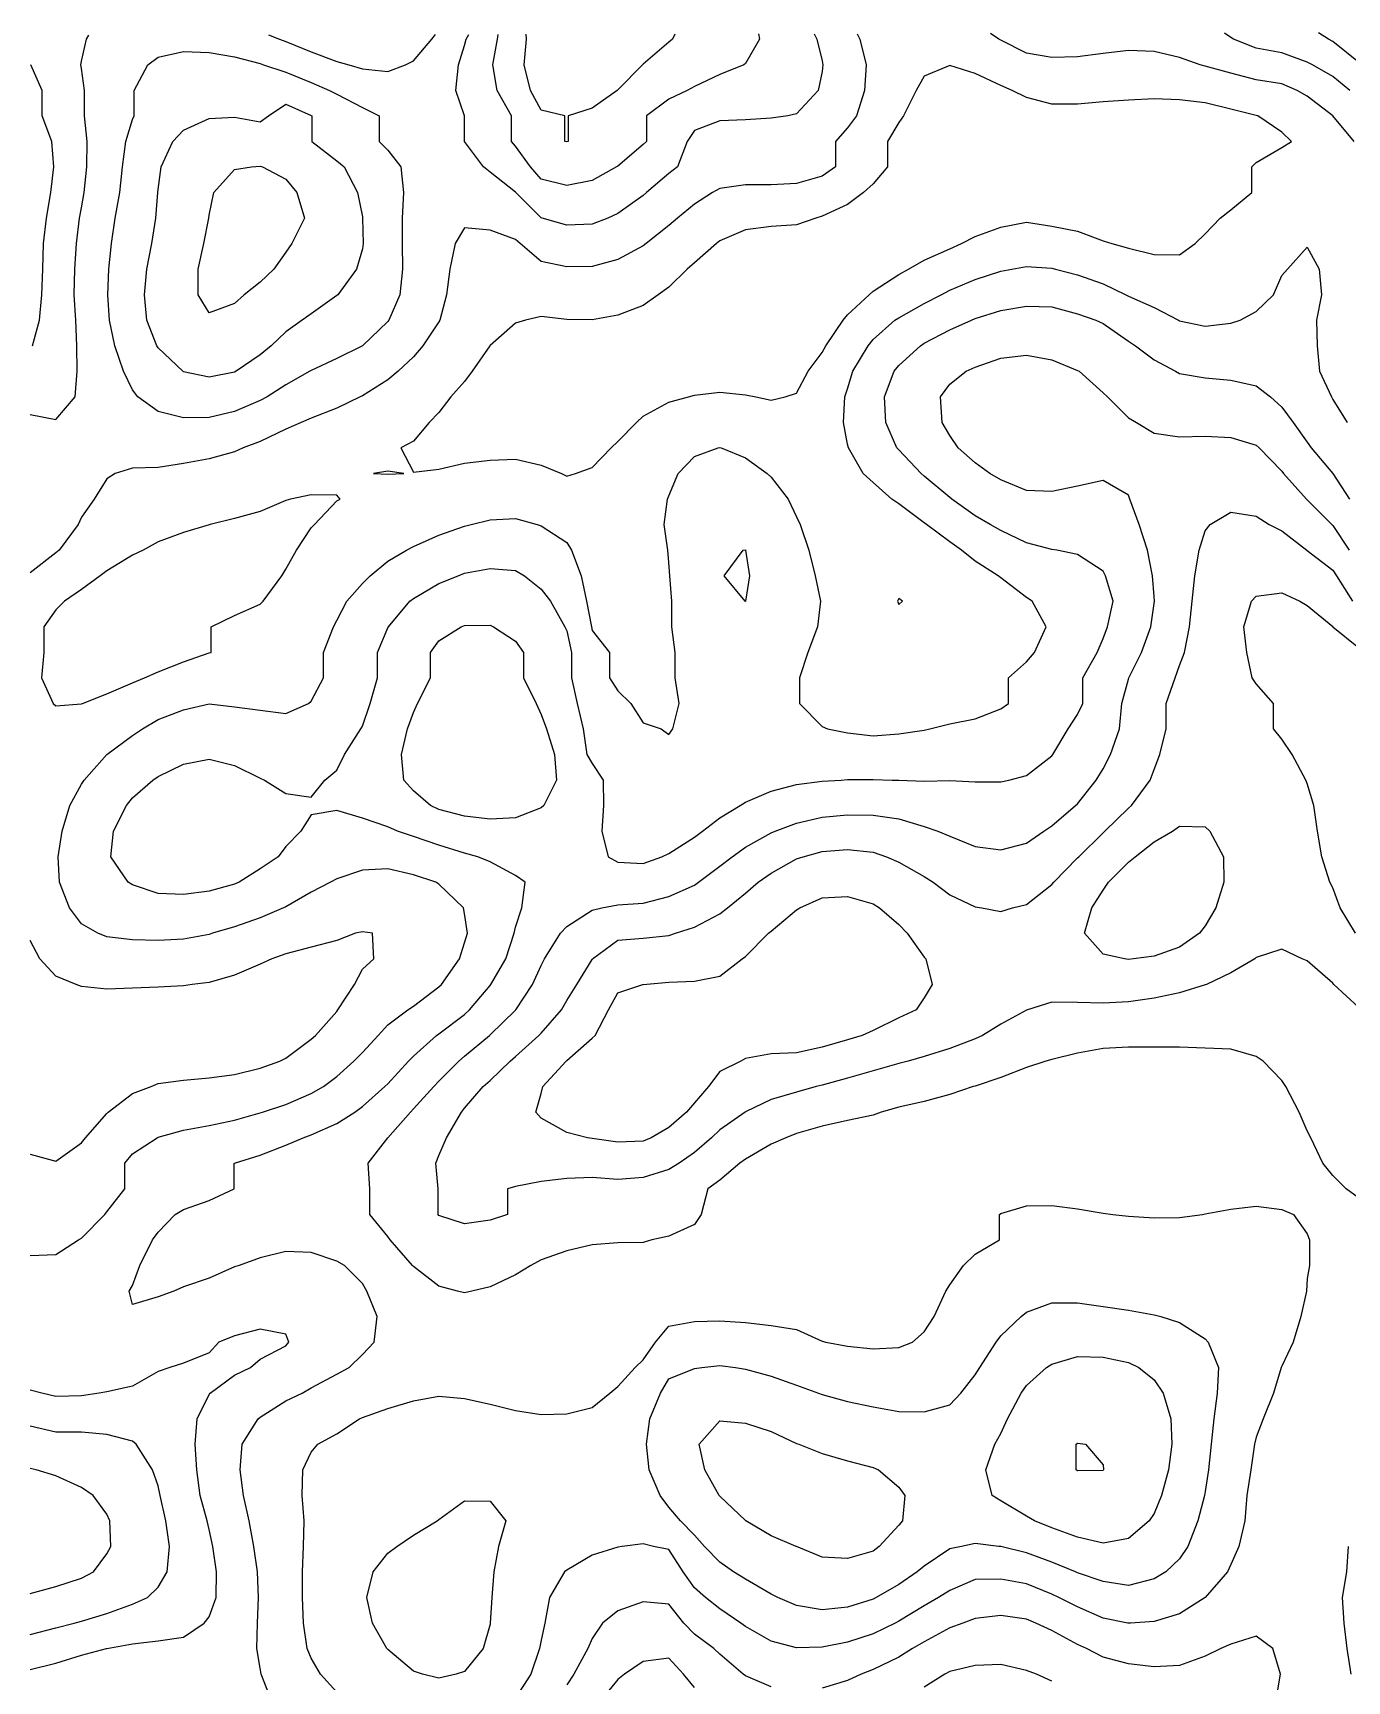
# Model space of a CAD drawing. Header units: inches. Extents: x 450896 to 463247, y 7386701 to 7399440.
# Drawn here: x 452542 to 454049, y 7397535 to 7399425 of the extents above; entities that cross this region are included whole.
import ezdxf

# ---------------------------------------------------------------- set-up
doc = ezdxf.new("R2010")
doc.units = ezdxf.units.IN
doc.header["$MEASUREMENT"] = 0

msp = doc.modelspace()

# ---------------------------------------------------------------- linework, layer by layer
for points, elevation in [([(453487.5, 7399423.7), (453490.4, 7399417.4), (453497.8, 7399388.1), (453495.7, 7399358.8), (453486.5, 7399329.5), (453476.4, 7399315.9), (453462.5, 7399300.3), (453462.5, 7399271), (453447.1, 7399260.3), (453417.9, 7399252.1), (453388.6, 7399250.6), (453359.3, 7399250.3), (453330, 7399246.4), (453321.4, 7399241.7), (453300.7, 7399228.3), (453281.5, 7399212.4), (453271.4, 7399203.9), (453245.5, 7399183.1), (453242.1, 7399180.5), (453212.8, 7399164.7), (453183.6, 7399156.7), (453154.3, 7399156.3), (453125, 7399162.7), (453100.9, 7399183.1), (453095.7, 7399187.9), (453066.4, 7399198.4), (453037.1, 7399201.2), (453026.6, 7399183.1), (453020.4, 7399153.8), (453016.5, 7399124.5), (453009, 7399095.2), (453007.8, 7399093.4), (452989.5, 7399066), (452978.5, 7399053.4), (452960.9, 7399036.7), (452949.3, 7399026.8), (452920, 7399008.5), (452917.5, 7399007.4), (452890.7, 7398994.6), (452861.4, 7398983), (452850, 7398978.1), (452832.1, 7398970.2), (452802.8, 7398956.4), (452783.3, 7398948.8), (452773.5, 7398944.5), (452744.2, 7398936.5), (452715, 7398930.9), (452685.7, 7398926.6), (452656.4, 7398925.5), (452636.7, 7398919.5), (452627.1, 7398913.5), (452612.4, 7398890.2), (452597.8, 7398869.4), (452594.2, 7398861), (452572.3, 7398831.7), (452568.5, 7398828.6), (452539.2, 7398805.5)], 780), ([(452539.2, 7398987.2), (452568.5, 7398981.4), (452590.6, 7399007.4), (452593, 7399036.7), (452592.5, 7399066), (452591.4, 7399095.2), (452589.4, 7399124.5), (452590.2, 7399153.8), (452592.2, 7399183.1), (452595.8, 7399212.4), (452597.8, 7399224.2), (452600.9, 7399241.7), (452604.1, 7399271), (452604.6, 7399300.3), (452601.5, 7399329.5), (452601.5, 7399358.8), (452597.8, 7399383.9), (452597.1, 7399388.1), (452597.8, 7399392.2), (452603.5, 7399417.4), (452606.3, 7399422.2)], 780), ([(452812.3, 7399422.6), (452824.8, 7399417.4), (452832.1, 7399414.8), (452861.4, 7399402.9), (452890.7, 7399391.8), (452904.5, 7399388.1), (452920, 7399383.6), (452949.3, 7399380.4), (452969.4, 7399388.1), (452978.5, 7399392.7), (452999.8, 7399417.4), (453003.8, 7399422.9)], 780), ([(453201.3, 7399212.4), (453183.6, 7399205.2), (453154.3, 7399204.4), (453126.1, 7399212.4), (453125, 7399212.7), (453095.9, 7399241.7), (453095.7, 7399241.9), (453066.4, 7399265.1), (453058.9, 7399271), (453037.1, 7399300.2), (453037.1, 7399300.3), (453037.1, 7399329.5), (453027.3, 7399358.8), (453030.1, 7399388.1), (453037.1, 7399410.1), (453039, 7399417.4), (453042, 7399423)], 800), ([(453211.5, 7399271), (453183.6, 7399255.4), (453154.3, 7399249.9), (453125, 7399256.8), (453112.7, 7399271), (453095.7, 7399295), (453090.9, 7399300.3), (453090.9, 7399329.5), (453074.7, 7399358.8), (453069.6, 7399388.1), (453075, 7399417.4), (453075.9, 7399423)], 820), ([(453155.9, 7399300.3), (453154.3, 7399299.8), (453152, 7399300.3), (453152, 7399329.5), (453125, 7399335.9), (453112.9, 7399358.8), (453105.5, 7399388.1), (453108.3, 7399417.4), (453108, 7399423.1)], 840), ([(453278.3, 7399423.4), (453275.5, 7399417.4), (453271.4, 7399414), (453242.1, 7399389), (453241.4, 7399388.1), (453212.8, 7399359.3), (453212.3, 7399358.8), (453183.6, 7399338.2), (453155.9, 7399329.5), (453155.9, 7399300.3)], 840), ([(453438.2, 7399423.6), (453441, 7399417.4), (453447.1, 7399392.6), (453448.1, 7399388.1), (453447.1, 7399380.3), (453442.5, 7399358.8), (453417.9, 7399332), (453407.8, 7399329.5), (453388.6, 7399326.8), (453359.3, 7399324.9), (453330, 7399323.9), (453300.7, 7399312.9), (453292.3, 7399300.3), (453281.3, 7399271), (453271.4, 7399263.5), (453245.8, 7399241.7), (453242.1, 7399238.4), (453212.8, 7399217.5), (453201.3, 7399212.4)], 800), ([(453374.1, 7399423.5), (453375.5, 7399417.4), (453359.3, 7399389.7), (453357.5, 7399388.1), (453330, 7399377.1), (453300.7, 7399363.4), (453292.4, 7399358.8), (453271.4, 7399348.7), (453245.9, 7399329.5), (453245.9, 7399300.3), (453242.1, 7399296.9), (453212.8, 7399271.8), (453211.5, 7399271)], 820), ([(454057.4, 7399300.3), (454033, 7399329.5), (454032.9, 7399329.7), (454003.6, 7399352.3), (453992.1, 7399358.8), (453974.3, 7399366.4), (453945, 7399370.9), (453915.7, 7399378.4), (453886.4, 7399386.6), (453880.6, 7399388.1), (453857.2, 7399396.6), (453827.9, 7399403.3), (453798.6, 7399404.5), (453769.3, 7399401.1), (453740, 7399397.3), (453710.7, 7399396.4), (453681.4, 7399401.6), (453652.2, 7399416.2), (453649.9, 7399417.4), (453640.4, 7399424)], 780), ([(454052.3, 7399358.8), (454032.9, 7399374.8), (454009.4, 7399388.1), (454003.6, 7399391.3), (453974.3, 7399401.9), (453945, 7399407.1), (453919.1, 7399417.4), (453915.7, 7399419.5), (453908.6, 7399424.4)], 800), ([(454062.2, 7399391.1), (454032.9, 7399414.8), (454028, 7399417.4), (454016.4, 7399424.6)], 820), ([(452810.8, 7399007.4), (452802.8, 7399003.2), (452773.5, 7398990.8), (452744.2, 7398983.7), (452715, 7398983.5), (452685.7, 7398990.8), (452662.6, 7399007.4), (452656.4, 7399015.3), (452646.2, 7399036.7), (452636, 7399066), (452629.9, 7399095.2), (452628.3, 7399124.5), (452629.2, 7399153.8), (452632.3, 7399183.1), (452636.5, 7399212.4), (452642, 7399241.7), (452645, 7399271), (452648.7, 7399300.3), (452656.4, 7399325.2), (452658.2, 7399329.5), (452658.2, 7399358.8), (452674, 7399388.1), (452685.7, 7399396.7), (452715, 7399403.5), (452744.2, 7399402.1), (452773.5, 7399397.3), (452802.8, 7399389.4), (452806.6, 7399388.1), (452832.1, 7399379.7), (452861.4, 7399367.7), (452882.2, 7399358.8), (452890.7, 7399354.5), (452920, 7399339), (452939.1, 7399329.5), (452939.1, 7399300.3), (452949.3, 7399290.4), (452964.1, 7399271), (452967.3, 7399241.7), (452965.7, 7399212.4), (452965.5, 7399183.1), (452965.9, 7399153.8), (452962.9, 7399124.5), (452950.5, 7399095.2), (452949.3, 7399093.7), (452920.1, 7399066), (452920, 7399065.8), (452890.7, 7399051.4), (452861.4, 7399037.6), (452859.8, 7399036.7), (452832.1, 7399021.2), (452810.8, 7399007.4)], 800), ([(452541.6, 7399066), (452549.9, 7399095.2), (452552.5, 7399124.5), (452553.7, 7399153.8), (452554.3, 7399183.1), (452557.7, 7399212.4), (452562.8, 7399241.7), (452566.3, 7399271), (452563.8, 7399300.3), (452552.9, 7399329.5), (452552.9, 7399358.8), (452539.7, 7399388.1)], 760), ([(453154.3, 7398916.5), (453164.5, 7398919.5), (453183.6, 7398926.6), (453205.2, 7398948.8), (453212.8, 7398956.1), (453234.5, 7398978.1), (453242.1, 7398985.3), (453271.4, 7399001.3), (453294.1, 7399007.4), (453300.7, 7399009.4), (453330, 7399012.8), (453359.3, 7399009.6), (453371.3, 7399007.4), (453388.6, 7399003.8), (453404.8, 7399007.4), (453417.9, 7399011.7), (453431.2, 7399036.7), (453447.1, 7399058.1), (453451.5, 7399066), (453471.4, 7399095.2), (453476.4, 7399101.5), (453501.2, 7399124.5), (453505.7, 7399128.4), (453535, 7399147.7), (453546.1, 7399153.8), (453564.3, 7399164.3), (453593.6, 7399177.2), (453606.9, 7399183.1), (453622.9, 7399191.2), (453652.2, 7399202.1), (453681.4, 7399207.7), (453710.7, 7399203), (453740, 7399197.3), (453769.3, 7399186.4), (453779.3, 7399183.1), (453798.6, 7399178), (453827.9, 7399170.7), (453857.2, 7399170.2), (453874.8, 7399183.1), (453886.4, 7399194.2), (453903.8, 7399212.4), (453915.7, 7399222), (453940, 7399241.7), (453940, 7399271), (453945, 7399276.1), (453974.3, 7399293.3), (453985.4, 7399300.3), (453974.3, 7399310.9), (453947, 7399329.5), (453945, 7399329.9), (453915.7, 7399337.4), (453886.4, 7399344.5), (453857.2, 7399347.9), (453827.9, 7399348.9), (453798.6, 7399347.7), (453769.3, 7399345.6), (453740, 7399342.9), (453710.7, 7399343.1), (453681.4, 7399350.7), (453665.1, 7399358.8), (453652.2, 7399364.5), (453622.9, 7399378.2), (453593.6, 7399387.4), (453564.3, 7399375.1), (453555.2, 7399358.8), (453540.4, 7399329.5), (453535, 7399321.9), (453522.2, 7399300.3), (453522.2, 7399271), (453505.7, 7399251.5), (453494.8, 7399241.7), (453476.4, 7399227.9), (453447.1, 7399214.5), (453440, 7399212.4), (453417.9, 7399204.5), (453388.6, 7399202.9), (453359.3, 7399198.9), (453330, 7399186.1), (453326.1, 7399183.1), (453300.7, 7399161.2), (453292.3, 7399153.8), (453271.4, 7399133), (453259.3, 7399124.5), (453242.1, 7399112.2), (453212.8, 7399101.1), (453183.6, 7399095.6), (453154.3, 7399096.2), (453125, 7399099.6), (453107, 7399095.2), (453095.7, 7399091.7), (453066.4, 7399066.3), (453066.2, 7399066), (453045.9, 7399036.7), (453037.1, 7399025.2), (453021.6, 7399007.4), (453007.8, 7398989.3), (452996.6, 7398978.1), (452978.5, 7398956.7), (452964.2, 7398948.8), (452978.5, 7398921.2), (453007.8, 7398924.7), (453037.1, 7398931.4), (453066.4, 7398934.8), (453095.7, 7398936), (453125, 7398929.2), (453148.3, 7398919.5), (453154.3, 7398916.5)], 760), ([(452775.2, 7399036.7), (452773.5, 7399035.8), (452744.2, 7399029.8), (452715, 7399036.1), (452714, 7399036.7), (452685.7, 7399063.7), (452684.4, 7399066), (452672.7, 7399095.2), (452670.2, 7399124.5), (452673, 7399153.8), (452678.6, 7399183.1), (452683.2, 7399212.4), (452685.3, 7399241.7), (452685.7, 7399245.3), (452689.2, 7399271), (452702.6, 7399300.3), (452715, 7399313.1), (452744.2, 7399326.5), (452773.5, 7399327.9), (452802.8, 7399322.7), (452812.2, 7399329.5), (452832.1, 7399343), (452861.4, 7399329.9), (452862, 7399329.5), (452862, 7399300.3), (452890.7, 7399278), (452899.1, 7399271), (452914.5, 7399241.7), (452920, 7399213.8), (452920.2, 7399212.4), (452921, 7399183.1), (452920, 7399177.1), (452913.1, 7399153.8), (452891.9, 7399124.5), (452890.7, 7399123.5), (452861.4, 7399102.7), (452850.9, 7399095.2), (452832.1, 7399082.1), (452815.3, 7399066), (452802.8, 7399055.7), (452775.2, 7399036.7)], 820), ([(452784.4, 7399124.5), (452773.5, 7399114.3), (452744.2, 7399103.7), (452731.7, 7399124.5), (452731.8, 7399153.8), (452738.3, 7399183.1), (452743.8, 7399212.4), (452744.2, 7399215.8), (452749.5, 7399241.7), (452773.5, 7399267.9), (452792.8, 7399271), (452802.8, 7399271.7), (452805.5, 7399271), (452832.1, 7399256.8), (452844.7, 7399241.7), (452853.8, 7399212.4), (452839.3, 7399183.1), (452832.1, 7399173.3), (452818.4, 7399153.8), (452802.8, 7399139), (452784.4, 7399124.5)], 840), ([(452539.2, 7398023), (452568.5, 7398024), (452594.5, 7398040.9), (452597.8, 7398042.9), (452624.5, 7398070.2), (452627.1, 7398073), (452647.6, 7398099.5), (452647.6, 7398128.8), (452656.4, 7398139.4), (452684.8, 7398158.1), (452685.7, 7398158.5), (452715, 7398166.9), (452744.2, 7398172.2), (452773.5, 7398178), (452802.8, 7398186.4), (452805.6, 7398187.3), (452832.1, 7398196.1), (452861.4, 7398208.6), (452875.4, 7398216.6), (452890.7, 7398228.1), (452910.4, 7398245.9), (452920, 7398255.6), (452938.1, 7398275.2), (452949.3, 7398287.4), (452972.2, 7398304.5), (452978.5, 7398309), (453007.8, 7398331.2), (453010.7, 7398333.8), (453031.3, 7398363.1), (453037.1, 7398381.4), (453040.4, 7398392.4), (453037.1, 7398415.2), (453035.8, 7398421.6), (453007.8, 7398448.9), (453004.2, 7398450.9), (452978.5, 7398459.4), (452949.3, 7398466.2), (452920, 7398464.8), (452890.7, 7398454.7), (452883.6, 7398450.9), (452861.4, 7398439.6), (452832.1, 7398422.9), (452829.4, 7398421.6), (452802.8, 7398410.2), (452773.5, 7398399.7), (452748.3, 7398392.4), (452744.2, 7398391), (452715, 7398385.5), (452685.7, 7398384.1), (452656.4, 7398384.9), (452627.1, 7398388.4), (452616.7, 7398392.4), (452597.8, 7398403.3), (452584, 7398421.6), (452572.7, 7398450.9), (452571.1, 7398480.2), (452575.7, 7398509.5), (452584.5, 7398538.8), (452597.8, 7398563.4), (452601, 7398568.1), (452627, 7398597.4), (452627.1, 7398597.5), (452656.4, 7398619), (452667.9, 7398626.7), (452685.7, 7398637.7), (452715, 7398648.5), (452744.2, 7398655.4), (452773.5, 7398652.2), (452802.8, 7398648.1), (452832.1, 7398644.5), (452858.1, 7398655.9), (452861.4, 7398658.5), (452875.3, 7398685.2), (452875.3, 7398714.5), (452886.9, 7398743.8), (452890.7, 7398750.9), (452902.2, 7398773.1), (452920, 7398793.6), (452928.8, 7398802.4), (452949.3, 7398819.2), (452970.7, 7398831.7), (452978.5, 7398835.9), (453007.8, 7398848.7), (453037.1, 7398859.1), (453044.9, 7398861), (453066.4, 7398866.3), (453095.7, 7398867.9), (453120.5, 7398861), (453125, 7398859.6), (453154.3, 7398840.5), (453159.9, 7398831.7), (453170.9, 7398802.4), (453177, 7398773.1), (453182.6, 7398743.8), (453183.6, 7398739.6), (453203.3, 7398714.5), (453203.3, 7398685.2), (453212.8, 7398670.5), (453227.9, 7398655.9), (453242.1, 7398633.8), (453262.5, 7398626.7), (453271.4, 7398620.2), (453276, 7398626.7), (453283.2, 7398655.9), (453278.8, 7398685.2), (453278.8, 7398714.5), (453274.7, 7398743.8), (453274.9, 7398773.1), (453272.4, 7398802.4), (453271.4, 7398817.4), (453270.2, 7398831.7), (453265.9, 7398861), (453270, 7398890.2), (453271.4, 7398893.9), (453282.3, 7398919.5), (453300.7, 7398938.9), (453328.1, 7398948.8), (453330, 7398949.3), (453331.5, 7398948.8), (453359.3, 7398937.6), (453384.1, 7398919.5), (453388.6, 7398915.3), (453408.4, 7398890.2), (453417.9, 7398869.8), (453421.9, 7398861), (453431.9, 7398831.7), (453439.1, 7398802.4), (453445.3, 7398773.1), (453442, 7398743.8), (453430.8, 7398714.5), (453421.4, 7398685.2), (453421.4, 7398655.9), (453447.1, 7398629.4), (453453.2, 7398626.7), (453476.4, 7398622.4), (453505.7, 7398618.7), (453535, 7398621.2), (453564.3, 7398625.3), (453570.6, 7398626.7), (453593.6, 7398632.6), (453622.9, 7398638.1), (453652.2, 7398649.6), (453660.9, 7398655.9), (453660.9, 7398685.2), (453681.4, 7398703.7), (453690.6, 7398714.5), (453704.2, 7398743.8), (453688.1, 7398773.1), (453681.4, 7398777.2), (453652.2, 7398799.8), (453648.9, 7398802.4), (453622.9, 7398819), (453607.1, 7398831.7), (453593.6, 7398841.2), (453567, 7398861), (453564.3, 7398862.9), (453535, 7398884.8), (453527, 7398890.2), (453505.7, 7398909.2), (453494.4, 7398919.5), (453477.3, 7398948.8), (453476.4, 7398953.2), (453471.7, 7398978.1), (453473.2, 7399007.4), (453476.4, 7399016.7), (453482.6, 7399036.7), (453500.2, 7399066), (453505.7, 7399073), (453530.7, 7399095.2), (453535, 7399098.1), (453564.3, 7399114.5), (453583.7, 7399124.5), (453593.6, 7399129.8), (453622.9, 7399142.1), (453652.2, 7399151.6), (453664.9, 7399153.8), (453681.4, 7399157), (453710.7, 7399154.9), (453714.8, 7399153.8), (453740, 7399147.4), (453769.3, 7399137.1), (453795.6, 7399124.5), (453798.6, 7399123), (453827.9, 7399109.7), (453855.9, 7399095.2), (453857.2, 7399094.5), (453886.4, 7399088.5), (453915.7, 7399092), (453926.5, 7399095.2), (453945, 7399105.2), (453964.8, 7399124.5), (453974.3, 7399146.4), (453981, 7399153.8), (454003.6, 7399179.2), (454017, 7399153.8), (454019.7, 7399124.5), (454014.1, 7399095.2), (454014.7, 7399066), (454017.6, 7399036.7), (454031.3, 7399007.4), (454032.9, 7399004.3), (454049.2, 7398978.1)], 780), ([(452815.6, 7397513.7), (452804, 7397543), (452802.8, 7397550.1), (452799, 7397572.3), (452799.8, 7397601.6), (452800.9, 7397630.9), (452799.9, 7397660.2), (452795.7, 7397689.5), (452790.1, 7397718.8), (452783.8, 7397748), (452779.9, 7397777.3), (452782.3, 7397806.6), (452800.6, 7397835.9), (452802.8, 7397837.7), (452832.1, 7397856.4), (452850.9, 7397865.2), (452861.4, 7397871.3), (452890.7, 7397886.9), (452904.8, 7397894.5), (452920, 7397909.7), (452933.7, 7397923.8), (452937, 7397953), (452925.1, 7397982.3), (452920, 7397990.9), (452899.7, 7398011.6), (452890.7, 7398016.7), (452861.4, 7398026.4), (452832.1, 7398027.5), (452802.8, 7398020.5), (452778.6, 7398011.6), (452773.5, 7398010.2), (452744.2, 7397996.9), (452715, 7397987), (452703.8, 7397982.3), (452685.7, 7397975.7), (452656.4, 7397966.9), (452652.5, 7397982.3), (452656.4, 7397988.5), (452665, 7398011.6), (452679.2, 7398040.9), (452685.7, 7398049.8), (452705.5, 7398070.2), (452715, 7398075.6), (452744.2, 7398086.2), (452773.1, 7398099.5), (452773.1, 7398128.8), (452773.5, 7398128.9), (452802.8, 7398137.9), (452832.1, 7398149.6), (452852.1, 7398158.1), (452861.4, 7398161.3), (452890.7, 7398174.3), (452911.3, 7398187.3), (452920, 7398193.7), (452945.9, 7398216.6), (452949.3, 7398219.8), (452972.8, 7398245.9), (452978.5, 7398251.6), (453005.2, 7398275.2), (453007.8, 7398277.2), (453037.1, 7398299.2), (453042.8, 7398304.5), (453066.4, 7398332.4), (453067.4, 7398333.8), (453084.4, 7398363.1), (453094, 7398392.4), (453095.7, 7398399.4), (453103, 7398421.6), (453106.5, 7398450.9), (453095.7, 7398458.7), (453066.4, 7398474.2), (453052.4, 7398480.2), (453037.1, 7398484.3), (453007.8, 7398493.3), (452978.5, 7398503.4), (452960.4, 7398509.5), (452949.3, 7398514.6), (452920, 7398524.4), (452890.7, 7398533.3), (452861.4, 7398528.3), (452849.5, 7398509.5), (452832.1, 7398492.1), (452823.3, 7398480.2), (452802.8, 7398466.3), (452778.9, 7398450.9), (452773.5, 7398448.6), (452744.2, 7398440.7), (452715, 7398436.9), (452685.7, 7398438.1), (452656.4, 7398447.8), (452651.3, 7398450.9), (452631.7, 7398480.2), (452634.8, 7398509.5), (452649.5, 7398538.8), (452656.4, 7398547.7), (452679.6, 7398568.1), (452685.7, 7398572.1), (452715, 7398586.2), (452744.2, 7398592.1), (452773.5, 7398584.9), (452802.8, 7398570.3), (452807.8, 7398568.1), (452832.1, 7398552.5), (452861.4, 7398548.6), (452877.1, 7398568.1), (452890.7, 7398579.6), (452899.4, 7398597.4), (452918.4, 7398626.7), (452920, 7398630), (452928.9, 7398655.9), (452937.5, 7398685.2), (452937.5, 7398714.5), (452949.3, 7398742.5), (452949.9, 7398743.8), (452974.6, 7398773.1), (452978.5, 7398776.4), (453007.8, 7398793.6), (453030, 7398802.4), (453037.1, 7398805.1), (453066.4, 7398810.7), (453095.7, 7398808.5), (453105.8, 7398802.4), (453125, 7398787.1), (453135.6, 7398773.1), (453152.2, 7398743.8), (453154.3, 7398739.3), (453160, 7398714.5), (453160, 7398685.2), (453166.5, 7398655.9), (453173.1, 7398626.7), (453177.5, 7398597.4), (453183.6, 7398587), (453196.1, 7398568.1), (453196.6, 7398538.8), (453194.6, 7398509.5), (453201.8, 7398480.2), (453212.8, 7398474.1), (453242.1, 7398472.5), (453263.3, 7398480.2), (453271.4, 7398484), (453300.7, 7398502.5), (453310.1, 7398509.5), (453330, 7398524.6), (453353.1, 7398538.8), (453359.3, 7398542.9), (453388.6, 7398555.5), (453417.9, 7398563), (453447.1, 7398566.7), (453469, 7398568.1), (453476.4, 7398568.6), (453505.7, 7398568.6), (453527.7, 7398568.1), (453535, 7398567.9), (453564.3, 7398566.9), (453593.6, 7398567.6), (453622.9, 7398565.9), (453652.2, 7398566.1), (453661.2, 7398568.1), (453681.4, 7398573.2), (453710.7, 7398596), (453711.6, 7398597.4), (453729.4, 7398626.7), (453740, 7398643.2), (453746, 7398655.9), (453746, 7398685.2), (453762.6, 7398714.5), (453769.3, 7398730.3), (453774.5, 7398743.8), (453781.1, 7398773.1), (453772.3, 7398802.4), (453769.3, 7398807.5), (453740, 7398826.7), (453716.5, 7398831.7), (453710.7, 7398832.6), (453681.4, 7398839.9), (453652.2, 7398854.1), (453640.1, 7398861), (453622.9, 7398871.1), (453596.1, 7398890.2), (453593.6, 7398892.1), (453564.3, 7398916.5), (453560.9, 7398919.5), (453535, 7398946.6), (453533, 7398948.8), (453520.2, 7398978.1), (453518.6, 7399007.4), (453529.7, 7399036.7), (453535, 7399043.4), (453559.9, 7399066), (453564.3, 7399068.9), (453593.6, 7399084.2), (453618.4, 7399095.2), (453622.9, 7399097.1), (453652.2, 7399106.5), (453681.4, 7399111.3), (453710.7, 7399110.5), (453740, 7399102.7), (453761, 7399095.2), (453769.3, 7399091.4), (453798.6, 7399071.3), (453806.6, 7399066), (453827.9, 7399050), (453852.3, 7399036.7), (453857.2, 7399034), (453886.4, 7399029.4), (453915.7, 7399026.6), (453945, 7399020.2), (453961.3, 7399007.4), (453974.3, 7398995.7), (453987.5, 7398978.1), (454003.6, 7398955.6), (454008.1, 7398948.8), (454032.9, 7398919.5), (454032.9, 7398919.5), (454052.1, 7398890.2)], 800), ([(454062.2, 7398089), (454048, 7398099.5), (454032.9, 7398114.6), (454021.3, 7398128.8), (454007.6, 7398158.1), (454003.6, 7398166), (453994.2, 7398187.3), (453978.8, 7398216.6), (453974.3, 7398223.5), (453952.8, 7398245.9), (453945, 7398251.1), (453915.7, 7398259.4), (453886.4, 7398260.6), (453857.2, 7398262), (453827.9, 7398261.9), (453798.6, 7398262), (453769.3, 7398260.5), (453740, 7398255), (453710.7, 7398247.8), (453703.9, 7398245.9), (453681.4, 7398238.6), (453652.2, 7398227), (453622.9, 7398217.2), (453620.6, 7398216.6), (453593.6, 7398207.7), (453564.3, 7398199.4), (453535, 7398193.2), (453514.9, 7398187.3), (453505.7, 7398184.1), (453476.4, 7398177.7), (453447.1, 7398171.4), (453417.9, 7398163), (453405.5, 7398158.1), (453388.6, 7398150.5), (453359.3, 7398133.6), (453353, 7398128.8), (453330, 7398109.4), (453316.3, 7398099.5), (453308.6, 7398070.2), (453300.7, 7398058.6), (453271.4, 7398045.3), (453251.8, 7398040.9), (453242.1, 7398038.1), (453212.8, 7398037.7), (453183.6, 7398035.2), (453154.3, 7398028.2), (453125, 7398017.9), (453113.2, 7398011.6), (453095.7, 7398001), (453066.4, 7397987.1), (453045.4, 7397982.3), (453037.1, 7397980.1), (453029, 7397982.3), (453007.8, 7397987.7), (452978.5, 7398010.4), (452977.4, 7398011.6), (452951.8, 7398040.9), (452949.3, 7398044.8), (452928.6, 7398070.2), (452928.6, 7398099.5), (452926.8, 7398128.8), (452949.3, 7398158), (452949.3, 7398158.1), (452975.1, 7398187.3), (452978.5, 7398191), (453001.9, 7398216.6), (453007.8, 7398222.8), (453030.5, 7398245.9), (453037.1, 7398251.4), (453065.6, 7398275.2), (453066.4, 7398276), (453095.7, 7398304.1), (453096.1, 7398304.5), (453115.2, 7398333.8), (453125, 7398355.4), (453128.8, 7398363.1), (453147.2, 7398392.4), (453154.3, 7398400.1), (453183.6, 7398418.9), (453194.6, 7398421.6), (453212.8, 7398425.2), (453242.1, 7398427), (453271.4, 7398434.5), (453300.7, 7398447.6), (453305.5, 7398450.9), (453330, 7398469.2), (453344.1, 7398480.2), (453359.3, 7398491.2), (453388.6, 7398507.6), (453393.2, 7398509.5), (453417.9, 7398518.8), (453447.1, 7398525.6), (453476.4, 7398528.1), (453505.7, 7398528), (453535, 7398523.7), (453564.3, 7398515), (453579.8, 7398509.5), (453593.6, 7398503.6), (453622.9, 7398492.1), (453652.2, 7398488), (453681.4, 7398495.7), (453701.5, 7398509.5), (453710.7, 7398515.5), (453737.8, 7398538.8), (453740, 7398541), (453761.6, 7398568.1), (453769.3, 7398581), (453777.9, 7398597.4), (453788.2, 7398626.7), (453790.8, 7398655.9), (453798.6, 7398683.8), (453799.1, 7398685.2), (453813.3, 7398714.5), (453824.2, 7398743.8), (453827.9, 7398770.4), (453828.2, 7398773.1), (453827.9, 7398778.7), (453826.2, 7398802.4), (453820.2, 7398831.7), (453810.6, 7398861), (453800.1, 7398890.2), (453798.6, 7398894.6), (453769.3, 7398911.6), (453740, 7398905.2), (453710.7, 7398899), (453681.4, 7398900.2), (453652.2, 7398912.1), (453639.7, 7398919.5), (453622.9, 7398931.9), (453603.3, 7398948.8), (453593.6, 7398963.1), (453584.9, 7398978.1), (453582.8, 7399007.4), (453593.6, 7399022.1), (453612.4, 7399036.7), (453622.9, 7399041.3), (453652.2, 7399051.6), (453681.4, 7399055.2), (453710.7, 7399050), (453740, 7399037.8), (453741.9, 7399036.7), (453769.3, 7399012.2), (453774.6, 7399007.4), (453798.6, 7398983.3), (453807.7, 7398978.1), (453827.9, 7398965.9), (453857.2, 7398961.6), (453886.4, 7398962.3), (453915.7, 7398960.9), (453945, 7398952.2), (453948.5, 7398948.8), (453974.3, 7398922.2), (453976.3, 7398919.5), (454002.6, 7398890.2), (454003.6, 7398889.3), (454031.8, 7398861), (454032.9, 7398860.1), (454051.4, 7398831.7)], 820), ([(452949.3, 7398918.6), (452967.4, 7398919.5), (452949.3, 7398922.1), (452932.9, 7398919.5), (452949.3, 7398918.6)], 760), ([(452597.8, 7398655.4), (452598.9, 7398655.9), (452627.1, 7398666.9), (452656.4, 7398679.5), (452670.1, 7398685.2), (452685.7, 7398692.1), (452715, 7398703.7), (452744.2, 7398713.8), (452746.5, 7398714.5), (452746.5, 7398743.8), (452773.5, 7398756.7), (452802.8, 7398769.7), (452806.3, 7398773.1), (452827.7, 7398802.4), (452832.1, 7398809.9), (452844.4, 7398831.7), (452861.4, 7398857.3), (452865.2, 7398861), (452890.7, 7398888.3), (452894.5, 7398890.2), (452890.7, 7398894.7), (452861.4, 7398895.2), (452837.7, 7398890.2), (452832.1, 7398888.5), (452802.8, 7398876.1), (452773.5, 7398868), (452745.6, 7398861), (452744.2, 7398860.6), (452715, 7398851.9), (452685.7, 7398841.1), (452668.6, 7398831.7), (452656.4, 7398825.8), (452627.1, 7398807.8), (452619.4, 7398802.4), (452597.8, 7398786.4), (452578.5, 7398773.1), (452568.5, 7398763.3), (452554.9, 7398743.8), (452554.9, 7398714.5), (452552.1, 7398685.2), (452565.3, 7398655.9), (452568.5, 7398653), (452597.8, 7398655.4)], 760), ([(454062.2, 7398307.6), (454034.1, 7398333.8), (454032.9, 7398335.2), (454003.6, 7398360.7), (453997.8, 7398363.1), (453974.3, 7398374.4), (453945, 7398364.6), (453943.5, 7398363.1), (453915.7, 7398347.1), (453887.9, 7398333.8), (453886.4, 7398333.2), (453857.2, 7398324.2), (453827.9, 7398318.1), (453798.6, 7398314), (453769.3, 7398312.4), (453740, 7398313.1), (453710.7, 7398313.4), (453682.7, 7398304.5), (453681.4, 7398304.1), (453652.2, 7398288.1), (453631.3, 7398275.2), (453622.9, 7398271.5), (453593.6, 7398260.2), (453564.3, 7398251.2), (453545.7, 7398245.9), (453535, 7398243.1), (453505.7, 7398234.9), (453476.4, 7398226.2), (453447.1, 7398218.4), (453440.5, 7398216.6), (453417.9, 7398210.3), (453388.6, 7398201.7), (453359.3, 7398187.6), (453359, 7398187.3), (453330, 7398167.1), (453320.4, 7398158.1), (453300.7, 7398141.2), (453283.2, 7398128.8), (453271.4, 7398121.8), (453242.1, 7398112.3), (453212.8, 7398110.2), (453183.6, 7398112.3), (453154.3, 7398111.3), (453125, 7398107.9), (453095.7, 7398102.1), (453086.6, 7398099.5), (453086.6, 7398070.2), (453066.4, 7398063.7), (453037.1, 7398059.3), (453007.8, 7398068.9), (453006.8, 7398070.2), (453006.8, 7398099.5), (453004.1, 7398128.8), (453007.8, 7398137.8), (453016.6, 7398158.1), (453033.6, 7398187.3), (453037.1, 7398191.9), (453058.4, 7398216.6), (453066.4, 7398223.7), (453089.6, 7398245.9), (453095.7, 7398251.1), (453122.3, 7398275.2), (453125, 7398278), (453148.3, 7398304.5), (453154.3, 7398315.2), (453165.9, 7398333.8), (453183.6, 7398362.4), (453184, 7398363.1), (453212.8, 7398384.7), (453242.1, 7398386.9), (453271.4, 7398389.9), (453279.2, 7398392.4), (453300.7, 7398399.4), (453330, 7398414.6), (453338.6, 7398421.6), (453359.3, 7398438.4), (453373.9, 7398450.9), (453388.6, 7398461.5), (453417.9, 7398477.9), (453425.3, 7398480.2), (453447.1, 7398486), (453476.4, 7398488.4), (453505.7, 7398485.6), (453521, 7398480.2), (453535, 7398473.8), (453564.3, 7398457.6), (453574.5, 7398450.9), (453593.6, 7398436.6), (453622.9, 7398422.8), (453630.4, 7398421.6), (453652.2, 7398417.4), (453665.7, 7398421.6), (453681.4, 7398425.4), (453710.7, 7398448.3), (453712.8, 7398450.9), (453740, 7398478.9), (453741.4, 7398480.2), (453769.3, 7398507.4), (453771.4, 7398509.5), (453798.6, 7398535.7), (453802, 7398538.8), (453823.4, 7398568.1), (453827.9, 7398580.3), (453834.6, 7398597.4), (453841.8, 7398626.7), (453841.8, 7398655.9), (453852.1, 7398685.2), (453857.2, 7398699.3), (453862.6, 7398714.5), (453868.6, 7398743.8), (453871.4, 7398773.1), (453874.6, 7398802.4), (453879.5, 7398831.7), (453886.4, 7398853.9), (453892.1, 7398861), (453915.7, 7398875.4), (453945, 7398870.8), (453959.9, 7398861), (453974.3, 7398853.7), (454003.2, 7398831.7), (454003.6, 7398831.4), (454032.9, 7398808.9), (454037, 7398802.4), (454055.5, 7398773.1)], 840), ([(453359.4, 7398773.1), (453359.3, 7398772.9), (453358.9, 7398773.1), (453334.8, 7398802.4), (453356.8, 7398831.7), (453359.3, 7398832), (453359.4, 7398831.7), (453364.1, 7398802.4), (453359.4, 7398773.1)], 800), ([(453535, 7398769.3), (453539.4, 7398773.1), (453535, 7398776.2), (453533.6, 7398773.1), (453535, 7398769.3)], 760), ([(454058.9, 7398392.4), (454041.2, 7398421.6), (454032.9, 7398444.7), (454029.6, 7398450.9), (454020.1, 7398480.2), (454015.2, 7398509.5), (454010.9, 7398538.8), (454003.6, 7398564.2), (454002, 7398568.1), (453986.3, 7398597.4), (453974.3, 7398614.9), (453965, 7398626.7), (453965, 7398655.9), (453945, 7398678.4), (453940.4, 7398685.2), (453934.1, 7398714.5), (453930.8, 7398743.8), (453939.4, 7398773.1), (453945, 7398779.1), (453974.3, 7398782.6), (453995.1, 7398773.1), (454003.6, 7398768.3), (454032.9, 7398744), (454033, 7398743.8), (454062.2, 7398720)], 860), ([(453128, 7398538.8), (453125, 7398536.4), (453095.7, 7398524.8), (453066.4, 7398523.1), (453037.1, 7398526.6), (453007.8, 7398534.4), (452998.2, 7398538.8), (452978.5, 7398555.6), (452967.7, 7398568.1), (452964.8, 7398597.4), (452971.7, 7398626.7), (452978.5, 7398645.5), (452983.2, 7398655.9), (452998, 7398685.2), (452998, 7398714.5), (453007.8, 7398727.7), (453033.3, 7398743.8), (453037.1, 7398745.4), (453066.4, 7398745.6), (453070.3, 7398743.8), (453095.7, 7398727.2), (453104.6, 7398714.5), (453104.6, 7398685.2), (453119.4, 7398655.9), (453125, 7398643.3), (453131.3, 7398626.7), (453140.3, 7398597.4), (453142.6, 7398568.1), (453128, 7398538.8)], 820), ([(453804.2, 7398363.1), (453798.6, 7398362.5), (453793.8, 7398363.1), (453769.3, 7398368.5), (453748.2, 7398392.4), (453756.4, 7398421.6), (453769.3, 7398441.8), (453775.5, 7398450.9), (453798.6, 7398474.1), (453806.1, 7398480.2), (453827.9, 7398497.2), (453848.9, 7398509.5), (453857.2, 7398515.2), (453886.4, 7398514.3), (453891.8, 7398509.5), (453907.5, 7398480.2), (453907.7, 7398450.9), (453898.6, 7398421.6), (453886.4, 7398401.1), (453880.1, 7398392.4), (453857.2, 7398376.4), (453827.9, 7398366.2), (453804.2, 7398363.1)], 860), ([(453251.1, 7398158.1), (453242.1, 7398154), (453212.8, 7398152.8), (453183.6, 7398157.3), (453178, 7398158.1), (453154.3, 7398163.9), (453125, 7398180.4), (453118.8, 7398187.3), (453125, 7398208.6), (453126.9, 7398216.6), (453153.8, 7398245.9), (453154.3, 7398246.4), (453183.6, 7398272.1), (453187, 7398275.2), (453202.3, 7398304.5), (453212.8, 7398324), (453241.6, 7398333.8), (453242.1, 7398333.9), (453271.4, 7398336.3), (453300.7, 7398337.6), (453330, 7398343.4), (453355.6, 7398363.1), (453359.3, 7398365.7), (453385.7, 7398392.4), (453388.6, 7398395), (453417.9, 7398419.5), (453421.5, 7398421.6), (453447.1, 7398433.2), (453476.4, 7398434.7), (453505.7, 7398426.1), (453512.9, 7398421.6), (453535, 7398402.6), (453544.9, 7398392.4), (453564.3, 7398365.2), (453566.2, 7398363.1), (453573.5, 7398333.8), (453564.3, 7398318.4), (453554.9, 7398304.5), (453535, 7398295.4), (453505.7, 7398281.1), (453493.3, 7398275.2), (453476.4, 7398270.1), (453447.1, 7398261.8), (453417.9, 7398255.2), (453388.6, 7398254.1), (453359.3, 7398249), (453353.9, 7398245.9), (453330, 7398233.8), (453316.8, 7398216.6), (453300.7, 7398198.1), (453291.6, 7398187.3), (453271.4, 7398169.9), (453251.1, 7398158.1)], 860), ([(452539.2, 7398139.3), (452568.5, 7398131.2), (452597.8, 7398152.1), (452602.7, 7398158.1), (452627.1, 7398186), (452628.4, 7398187.3), (452656.4, 7398208.8), (452677.9, 7398216.6), (452685.7, 7398220.3), (452715, 7398224), (452744.2, 7398226.8), (452773.5, 7398230.7), (452802.8, 7398237.8), (452825.3, 7398245.9), (452832.1, 7398249.3), (452861.4, 7398270.9), (452866.2, 7398275.2), (452890.7, 7398302.8), (452892, 7398304.5), (452911.1, 7398333.8), (452920, 7398351.1), (452933.1, 7398363.1), (452931.7, 7398392.4), (452920, 7398394.1), (452912.3, 7398392.4), (452890.7, 7398384.3), (452861.4, 7398376.6), (452832.1, 7398368.7), (452816, 7398363.1), (452802.8, 7398357), (452773.5, 7398344.4), (452744.2, 7398336), (452725, 7398333.8), (452715, 7398332.2), (452685.7, 7398330.6), (452656.4, 7398329.5), (452627.1, 7398328.3), (452597.8, 7398331.5), (452592, 7398333.8), (452568.5, 7398343.2), (452550.3, 7398363.1), (452539.2, 7398384)], 760), ([(452890.7, 7397522.4), (452871.9, 7397543), (452861.4, 7397561.3), (452856.7, 7397572.3), (452852.4, 7397601.6), (452851.2, 7397630.9), (452851.4, 7397660.2), (452852.6, 7397689.5), (452853.4, 7397718.8), (452850.8, 7397748), (452851.6, 7397777.3), (452861.4, 7397797.5), (452868.8, 7397806.6), (452890.7, 7397818.6), (452916.9, 7397835.9), (452920, 7397837.2), (452949.3, 7397847.8), (452978.5, 7397856.5), (453007.8, 7397861.6), (453037.1, 7397859.2), (453066.4, 7397852.4), (453095.7, 7397845.3), (453125, 7397840.8), (453154.3, 7397841.4), (453183.6, 7397848.8), (453203.9, 7397865.2), (453212.8, 7397872.9), (453233, 7397894.5), (453242.1, 7397903.6), (453256.2, 7397923.8), (453271.4, 7397941.9), (453300.7, 7397947.2), (453330, 7397948.2), (453359.3, 7397946.1), (453388.6, 7397942.8), (453417.9, 7397938.1), (453447.1, 7397924.9), (453451.3, 7397923.8), (453476.4, 7397918.9), (453505.7, 7397916.1), (453535, 7397917.7), (453550.9, 7397923.8), (453564.3, 7397935.4), (453575.6, 7397953), (453589.2, 7397982.3), (453593.6, 7397989.5), (453609.2, 7398011.6), (453622.9, 7398024.6), (453650.5, 7398040.9), (453650.5, 7398070.2), (453652.2, 7398071.1), (453681.4, 7398079.8), (453710.7, 7398080.2), (453740, 7398076.7), (453769.3, 7398071.6), (453780.5, 7398070.2), (453798.6, 7398068.1), (453827.9, 7398066.2), (453857.2, 7398066.5), (453883.4, 7398070.2), (453886.4, 7398070.7), (453915.7, 7398076.2), (453945, 7398079.5), (453974.3, 7398075.7), (453987.7, 7398070.2), (454003.6, 7398047.7), (454006, 7398040.9), (454006, 7398011.6), (454003.6, 7397996.7), (454002.6, 7397982.3), (453996.1, 7397953), (453987.3, 7397923.8), (453974.3, 7397896.2), (453973.7, 7397894.5), (453964.8, 7397865.2), (453953.1, 7397835.9), (453945, 7397814.7), (453943, 7397806.6), (453938.9, 7397777.3), (453934.4, 7397748), (453931.8, 7397718.8), (453925.2, 7397689.5), (453915.7, 7397668.8), (453912, 7397660.2), (453886.5, 7397630.9), (453886.4, 7397630.8), (453857.2, 7397612.3), (453827.9, 7397603.4), (453800.7, 7397601.6), (453798.6, 7397601.5), (453797.9, 7397601.6), (453769.3, 7397607.2), (453740, 7397620.2), (453718.8, 7397630.9), (453710.7, 7397634.6), (453681.4, 7397646.6), (453652.2, 7397652.1), (453622.9, 7397651.5), (453593.6, 7397639.1), (453580.7, 7397630.9), (453564.3, 7397621.3), (453535, 7397603.7), (453531, 7397601.6), (453505.7, 7397589.1), (453476.4, 7397579.6), (453447.1, 7397574.1), (453417.9, 7397573.4), (453388.6, 7397581), (453359.3, 7397597.7), (453353.9, 7397601.6), (453330, 7397617.8), (453313.4, 7397630.9), (453300.7, 7397641.9), (453287.7, 7397660.2), (453271.4, 7397685.8), (453253.7, 7397689.5), (453242.1, 7397692.4), (453217.9, 7397689.5), (453212.8, 7397688.8), (453183.6, 7397679.6), (453154.3, 7397662.3), (453151.8, 7397660.2), (453134.5, 7397630.9), (453129.1, 7397601.6), (453125, 7397582), (453123, 7397572.3), (453113.2, 7397543), (453095.7, 7397515.9)], 820), ([(453509, 7397630.9), (453505.7, 7397629.2), (453476.4, 7397620), (453447.1, 7397616.7), (453417.9, 7397621.8), (453396.3, 7397630.9), (453388.6, 7397634.9), (453359.3, 7397651.8), (453345.5, 7397660.2), (453330, 7397671.3), (453312.2, 7397689.5), (453300.7, 7397702.4), (453284.7, 7397718.8), (453271.4, 7397734.4), (453261.5, 7397748), (453248.8, 7397777.3), (453245.9, 7397806.6), (453249.8, 7397835.9), (453261.7, 7397865.2), (453271.4, 7397881.7), (453300.7, 7397893.3), (453309.4, 7397894.5), (453330, 7397896.9), (453347.9, 7397894.5), (453359.3, 7397892.9), (453388.6, 7397884.7), (453417.9, 7397874.2), (453443.2, 7397865.2), (453447.1, 7397863.7), (453476.4, 7397855.5), (453505.7, 7397849.4), (453535, 7397844.2), (453564.3, 7397843.7), (453593.6, 7397852), (453606.2, 7397865.2), (453622.9, 7397886.2), (453627.9, 7397894.5), (453646.7, 7397923.8), (453652.2, 7397931.1), (453675.3, 7397953), (453681.4, 7397958), (453710.7, 7397968.8), (453740, 7397968.7), (453769.3, 7397964.6), (453798.6, 7397960.4), (453827.9, 7397955.1), (453835.8, 7397953), (453857.2, 7397946.1), (453886.4, 7397927.4), (453890, 7397923.8), (453901.6, 7397894.5), (453900.1, 7397865.2), (453896.5, 7397835.9), (453893.3, 7397806.6), (453890.2, 7397777.3), (453886.4, 7397752.3), (453885.8, 7397748), (453878, 7397718.8), (453866.5, 7397689.5), (453857.2, 7397675.2), (453841.5, 7397660.2), (453827.9, 7397652.3), (453798.6, 7397644.8), (453769.3, 7397649.4), (453740, 7397659.3), (453737.9, 7397660.2), (453710.7, 7397671.3), (453681.4, 7397682.1), (453652.2, 7397689.3), (453649.8, 7397689.5), (453622.9, 7397692.8), (453607, 7397689.5), (453593.6, 7397686.7), (453564.3, 7397666.9), (453556.3, 7397660.2), (453535, 7397646), (453509, 7397630.9)], 840), ([(452539.2, 7397548.5), (452568.5, 7397555.7), (452597.8, 7397564.9), (452626.7, 7397572.3), (452627.1, 7397572.4), (452656.4, 7397577.7), (452685.7, 7397581.3), (452715, 7397585.5), (452738.7, 7397601.6), (452744.2, 7397608.6), (452752.4, 7397630.9), (452752.6, 7397660.2), (452748.6, 7397689.5), (452744.2, 7397708.8), (452742, 7397718.8), (452734.1, 7397748), (452730.2, 7397777.3), (452728.2, 7397806.6), (452730.6, 7397835.9), (452744.2, 7397863.6), (452745.5, 7397865.2), (452773.5, 7397885.9), (452791.9, 7397894.5), (452802.8, 7397904.3), (452832.1, 7397919.4), (452835.8, 7397923.8), (452832.1, 7397932.8), (452802.8, 7397938.6), (452773.5, 7397931.1), (452755.4, 7397923.8), (452744.2, 7397911.3), (452715, 7397899.7), (452699.1, 7397894.5), (452685.7, 7397889.9), (452656.4, 7397873.2), (452627.1, 7397866.9), (452618, 7397865.2), (452597.8, 7397862.2), (452568.5, 7397861.5), (452552.3, 7397865.2), (452539.2, 7397868.7)], 780), ([(453822.4, 7397718.8), (453798.6, 7397698.4), (453769.3, 7397693.1), (453740, 7397700.1), (453710.7, 7397710.8), (453690.8, 7397718.8), (453681.4, 7397724), (453652.2, 7397741.9), (453642.2, 7397748), (453635, 7397777.3), (453645.4, 7397806.6), (453652.2, 7397818.9), (453659.9, 7397835.9), (453675.6, 7397865.2), (453681.4, 7397874.1), (453704.4, 7397894.5), (453710.7, 7397898.6), (453740, 7397907.1), (453769.3, 7397906.6), (453798.6, 7397900.3), (453810.4, 7397894.5), (453827.9, 7397880.4), (453838.4, 7397865.2), (453847.1, 7397835.9), (453848.2, 7397806.6), (453844.6, 7397777.3), (453836.4, 7397748), (453827.9, 7397727.3), (453822.4, 7397718.8)], 860), ([(452539.2, 7397588.5), (452568.5, 7397596.1), (452589.5, 7397601.6), (452597.8, 7397603.9), (452627.1, 7397612.7), (452656.4, 7397623.3), (452673.7, 7397630.9), (452685.7, 7397642.8), (452696.1, 7397660.2), (452698.7, 7397689.5), (452694.6, 7397718.8), (452688.3, 7397748), (452685.7, 7397758.8), (452679.4, 7397777.3), (452660.7, 7397806.6), (452656.4, 7397810.2), (452627.1, 7397817.9), (452597.8, 7397820.4), (452568.5, 7397820.3), (452539.2, 7397827.3)], 760), ([(453512.7, 7397689.5), (453505.7, 7397684.2), (453476.4, 7397675.8), (453447.1, 7397677.3), (453417.9, 7397689.3), (453417.4, 7397689.5), (453388.6, 7397701.6), (453359.8, 7397718.8), (453359.3, 7397719.1), (453330, 7397747.2), (453329.3, 7397748), (453312.7, 7397777.3), (453306.2, 7397806.6), (453330, 7397833.6), (453359.3, 7397830.9), (453388.6, 7397821.4), (453417.9, 7397807.4), (453420.4, 7397806.6), (453447.1, 7397795.9), (453476.4, 7397787.6), (453505.7, 7397780), (453511.8, 7397777.3), (453535, 7397757.4), (453541.9, 7397748), (453539.3, 7397718.8), (453535, 7397713.7), (453512.7, 7397689.5)], 860), ([(453769.7, 7397777.3), (453769.3, 7397776.6), (453740, 7397776.1), (453738.6, 7397777.3), (453738.7, 7397806.6), (453740, 7397807.9), (453749.4, 7397806.6), (453769.3, 7397783), (453769.7, 7397777.3)], 880), ([(452539.2, 7397635.5), (452568.5, 7397643.7), (452597.8, 7397653.1), (452611.5, 7397660.2), (452627.1, 7397680.9), (452631.4, 7397689.5), (452630.3, 7397718.8), (452627.1, 7397726.4), (452611.3, 7397748), (452597.8, 7397757), (452568.5, 7397770.4), (452546, 7397777.3), (452539.2, 7397778.8)], 740), ([(453027.6, 7397543), (453007.8, 7397538.3), (452988.9, 7397543), (452978.5, 7397546.6), (452949.3, 7397571.2), (452948, 7397572.3), (452931.6, 7397601.6), (452925, 7397630.9), (452932.2, 7397660.2), (452949.3, 7397681.9), (452959.5, 7397689.5), (452978.5, 7397702.3), (453005.6, 7397718.8), (453007.8, 7397720.5), (453037.1, 7397741.9), (453066.4, 7397741.4), (453084.6, 7397718.8), (453076.1, 7397689.5), (453070.7, 7397660.2), (453068.4, 7397630.9), (453066.6, 7397601.6), (453066.4, 7397600.4), (453058.7, 7397572.3), (453037.1, 7397546), (453027.6, 7397543)], 840), ([(454054, 7397543), (454049.1, 7397572.3), (454046, 7397601.6), (454044, 7397630.9), (454049, 7397660.2), (454051, 7397689.5)], 820), ([(453388.6, 7397528.6), (453359.3, 7397541.2), (453356.7, 7397543), (453330, 7397565.9), (453323, 7397572.3), (453300.7, 7397588.9), (453288.8, 7397601.6), (453271.4, 7397623.2), (453242.1, 7397625.8), (453212.8, 7397615.5), (453195.5, 7397601.6), (453183.6, 7397584.1), (453178.7, 7397572.3), (453162.5, 7397543), (453154.3, 7397531)], 800), ([(453967.9, 7397513.7), (453972.7, 7397543), (453964.2, 7397572.3), (453945, 7397586.8), (453915.7, 7397577.6), (453904.4, 7397572.3), (453886.4, 7397563.6), (453857.2, 7397553), (453827.9, 7397551.5), (453798.6, 7397554.8), (453769.3, 7397562.6), (453750.3, 7397572.3), (453740, 7397577.1), (453710.7, 7397593.2), (453692.4, 7397601.6), (453681.4, 7397606.2), (453652.2, 7397610.3), (453622.9, 7397607), (453608.4, 7397601.6), (453593.6, 7397596.1), (453564.3, 7397580.3), (453550.7, 7397572.3), (453535, 7397562.6), (453505.7, 7397548.4), (453491.9, 7397543), (453476.4, 7397535.8), (453447.1, 7397527)], 800), ([(453300.7, 7397527.7), (453288.2, 7397543), (453271.4, 7397561.4), (453242.1, 7397557.6), (453220.7, 7397543), (453212.8, 7397537.1), (453193.7, 7397513.7)], 780), ([(453710.7, 7397534.9), (453693, 7397543), (453681.4, 7397547.2), (453652.2, 7397554.2), (453622.9, 7397553.1), (453593.6, 7397546), (453587.9, 7397543), (453564.3, 7397528)], 780)]:
    msp.add_lwpolyline(points, dxfattribs=dict(elevation=elevation))

doc.saveas('drawing.dxf')
